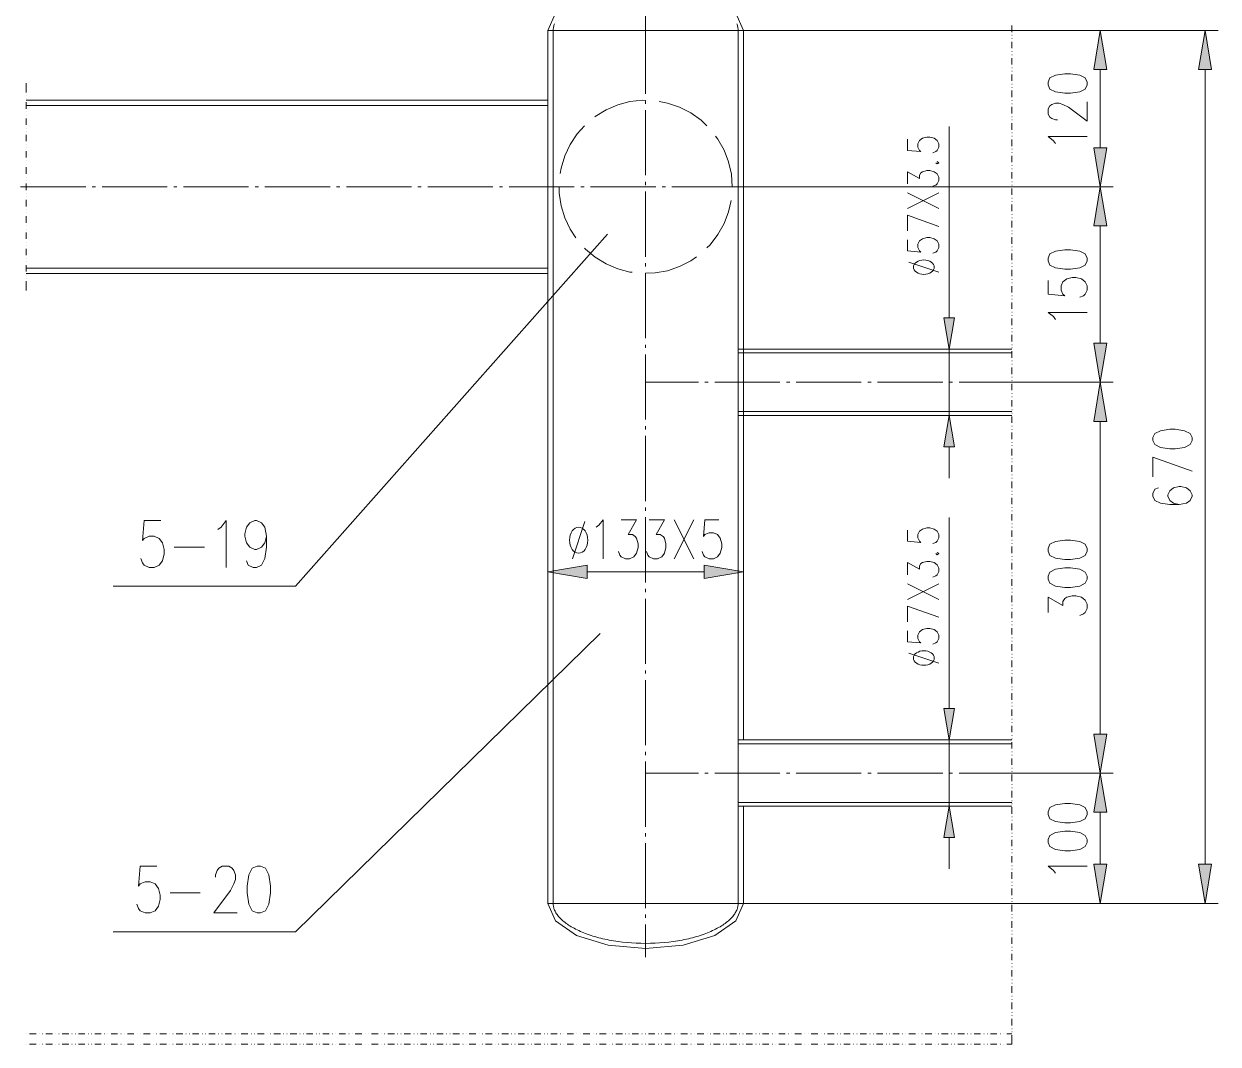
# Model space of a CAD drawing. Header units: millimetres. Extents: x 0 to 829, y 0 to 586.
# Drawn here: x 677.6 to 768, y 449.8 to 527 of the extents above; entities that cross this region are included whole.
import ezdxf

# ---------------------------------------------------------------- set-up
doc = ezdxf.new("R2010")
doc.units = ezdxf.units.MM

msp = doc.modelspace()

# ---------------------------------------------------------------- hatches: boundary and pattern name
h = msp.add_hatch(color=0)
h.dxf.hatch_style = 2
h.paths.add_polyline_path([(758.613333, 523.553972), (759.103694, 526.51025), (759.597583, 523.553972)])
h = msp.add_hatch(color=0)
h.dxf.hatch_style = 2
h.paths.add_polyline_path([(766.550833, 523.553972), (767.041194, 526.51025), (767.535083, 523.553972)])
h = msp.add_hatch(color=0)
h.dxf.hatch_style = 2
h.paths.add_polyline_path([(758.613333, 517.637889), (759.103694, 514.678083), (759.597583, 517.637889)])
h = msp.add_hatch(color=0)
h.dxf.hatch_style = 2
h.paths.add_polyline_path([(758.613333, 511.721806), (759.103694, 514.678083), (759.597583, 511.721806)])
h = msp.add_hatch(color=0)
h.dxf.hatch_style = 2
h.paths.add_polyline_path([(747.282111, 504.772083), (747.677222, 502.404944), (748.072333, 504.772083)])
h = msp.add_hatch(color=0)
h.dxf.hatch_style = 2
h.paths.add_polyline_path([(758.613333, 502.849444), (759.103694, 499.889639), (759.597583, 502.849444)])
h = msp.add_hatch(color=0)
h.dxf.hatch_style = 2
h.paths.add_polyline_path([(758.613333, 496.933361), (759.103694, 499.889639), (759.597583, 496.933361)])
h = msp.add_hatch(color=0)
h.dxf.hatch_style = 2
h.paths.add_polyline_path([(747.282111, 495.010722), (747.677222, 497.377861), (748.072333, 495.010722)])
h = msp.add_hatch(color=0)
h.dxf.hatch_style = 2
h.paths.add_polyline_path([(720.269917, 486.039583), (717.310111, 485.545694), (720.269917, 485.051806)])
h = msp.add_hatch(color=0)
h.dxf.hatch_style = 2
h.paths.add_polyline_path([(729.142278, 486.039583), (732.098556, 485.545694), (729.142278, 485.051806)])
h = msp.add_hatch(color=0)
h.dxf.hatch_style = 2
h.paths.add_polyline_path([(747.282111, 475.195194), (747.677222, 472.828056), (748.072333, 475.195194)])
h = msp.add_hatch(color=0)
h.dxf.hatch_style = 2
h.paths.add_polyline_path([(758.613333, 473.272556), (759.103694, 470.31275), (759.597583, 473.272556)])
h = msp.add_hatch(color=0)
h.dxf.hatch_style = 2
h.paths.add_polyline_path([(758.613333, 467.356472), (759.103694, 470.31275), (759.597583, 467.356472)])
h = msp.add_hatch(color=0)
h.dxf.hatch_style = 2
h.paths.add_polyline_path([(747.282111, 465.433833), (747.677222, 467.800972), (748.072333, 465.433833)])
h = msp.add_hatch(color=0)
h.dxf.hatch_style = 2
h.paths.add_polyline_path([(758.613333, 463.412417), (759.103694, 460.452611), (759.597583, 463.412417)])
h = msp.add_hatch(color=0)
h.dxf.hatch_style = 2
h.paths.add_polyline_path([(766.550833, 463.412417), (767.041194, 460.452611), (767.535083, 463.412417)])

# ---------------------------------------------------------------- linework, layer by layer
at = {"color": 0, "lineweight": 0}
for points in [[(724.704333, 526.51025), (724.704333, 540.190972)], [(732.098556, 526.51025), (731.537639, 527.819056), (729.9325, 528.930306), (727.533611, 529.671139), (724.704333, 529.932194), (721.875056, 529.671139), (719.476167, 528.930306), (717.874556, 527.819056), (717.310111, 526.51025)], [(717.814583, 527.021778), (717.789889, 526.958278), (717.765194, 526.89125), (717.747556, 526.82775), (717.733444, 526.76425), (717.719333, 526.70075), (717.712278, 526.63725), (717.705222, 526.57375), (717.705222, 526.51025)], [(731.706972, 526.51025), (731.703444, 526.57375), (731.699917, 526.63725), (731.689333, 526.70075), (731.67875, 526.76425), (731.664639, 526.82775), (731.643472, 526.89125), (731.622306, 526.958278), (731.594083, 527.021778)], [(717.310111, 526.51025), (732.098556, 526.51025)], [(717.310111, 526.51025), (717.310111, 460.452611)], [(717.705222, 526.51025), (717.705222, 460.452611)], [(724.704333, 526.644306), (724.704333, 521.716)], [(731.706972, 526.51025), (731.706972, 460.452611)], [(732.098556, 526.51025), (768.028972, 526.51025)], [(732.098556, 526.51025), (732.098556, 502.404944)], [(732.098556, 526.51025), (760.091472, 526.51025)], [(752.418556, 526.89125), (752.418556, 526.397361)], [(752.418556, 526.150417), (752.436194, 526.150417)], [(752.418556, 525.903472), (752.436194, 525.903472)], [(752.418556, 525.656528), (752.418556, 525.166167)], [(752.418556, 524.919222), (752.436194, 524.919222)], [(752.418556, 524.672278), (752.436194, 524.672278)], [(752.418556, 524.425333), (752.418556, 523.931444)], [(752.418556, 523.6845), (752.436194, 523.6845)], [(752.418556, 523.437556), (752.436194, 523.437556)], [(759.103694, 517.637889), (759.103694, 523.553972)], [(767.041194, 523.553972), (767.041194, 463.412417)], [(677.809583, 522.516806), (677.809583, 521.828889)], [(752.418556, 523.194139), (752.418556, 522.70025)], [(752.418556, 522.453306), (752.436194, 522.453306)], [(677.809583, 521.581944), (677.827222, 521.581944)], [(752.418556, 522.206361), (752.436194, 522.206361)], [(752.418556, 521.959417), (752.418556, 521.465528)], [(677.809583, 521.335), (677.827222, 521.335)], [(677.809583, 521.236222), (717.310111, 521.236222)], [(677.809583, 521.088056), (677.809583, 520.594167)], [(677.809583, 520.841111), (717.310111, 520.841111)], [(724.704333, 521.222111), (724.464444, 521.232694), (723.515472, 521.126861), (722.587667, 520.883444), (721.705722, 520.5095), (720.890806, 520.012083), (720.852, 519.980333)], [(724.704333, 521.222111), (724.704333, 520.975167)], [(729.32925, 519.303), (728.898861, 519.719278), (728.119222, 520.276667), (727.269028, 520.714111), (726.362389, 521.021028), (725.727389, 521.140972)], [(752.418556, 521.222111), (752.436194, 521.222111)], [(752.418556, 520.975167), (752.436194, 520.975167)], [(752.418556, 520.728222), (752.418556, 520.234333)], [(755.865194, 519.751028), (755.724083, 519.751028), (755.441861, 519.856861), (755.304278, 519.962694), (755.163167, 520.170833), (755.163167, 520.594167), (755.304278, 520.805833), (755.441861, 520.911667), (755.724083, 521.0175), (756.006306, 521.0175), (756.288528, 520.911667), (756.711861, 520.7), (758.119444, 519.645194), (758.119444, 521.123333)], [(677.809583, 520.347222), (677.827222, 520.347222)], [(677.809583, 520.103806), (677.827222, 520.103806)], [(677.809583, 519.856861), (677.809583, 519.362972)], [(724.704333, 520.481278), (724.704333, 515.552972)], [(752.418556, 519.987389), (752.436194, 519.987389)], [(752.418556, 519.740444), (752.436194, 519.740444)], [(677.809583, 519.116028), (677.827222, 519.116028)], [(677.809583, 518.869083), (677.827222, 518.869083)], [(720.075889, 519.310056), (719.514972, 518.685639), (718.989333, 517.888361), (718.580111, 517.020528), (718.304944, 516.106833), (718.244972, 515.701139)], [(747.677222, 504.772083), (747.677222, 519.235972)], [(752.418556, 519.497028), (752.418556, 519.003139)], [(677.809583, 518.622139), (677.809583, 518.131778)], [(677.809583, 517.884833), (677.827222, 517.884833)], [(731.262472, 514.678083), (731.191917, 515.634111), (730.983778, 516.568972), (730.641583, 517.4615), (730.172389, 518.297583), (729.996, 518.523361)], [(744.519861, 518.276417), (744.519861, 517.433278), (745.535861, 517.348611), (745.422972, 517.433278), (745.310083, 517.687278), (745.310083, 517.941278), (745.422972, 518.195278), (745.64875, 518.361083), (745.987417, 518.44575), (746.213194, 518.44575), (746.548333, 518.361083), (746.774111, 518.195278), (746.887, 517.941278), (746.887, 517.687278), (746.774111, 517.433278), (746.661222, 517.348611), (746.435444, 517.263944)], [(752.418556, 518.756194), (752.436194, 518.756194)], [(752.418556, 518.50925), (752.436194, 518.50925)], [(752.418556, 518.262306), (752.418556, 517.768417)], [(755.724083, 517.955389), (755.582972, 518.167056), (755.163167, 518.481028), (758.119444, 518.481028)], [(677.809583, 517.637889), (677.827222, 517.637889)], [(677.809583, 517.390944), (677.809583, 516.897056)], [(752.418556, 517.525), (752.436194, 517.525)], [(752.418556, 517.278056), (752.436194, 517.278056)], [(752.418556, 517.031111), (752.418556, 516.537222)], [(677.809583, 516.650111), (677.827222, 516.650111)], [(677.809583, 516.406694), (677.827222, 516.406694)], [(677.809583, 516.15975), (677.809583, 515.665861)], [(746.661222, 516.501944), (746.774111, 516.417278), (746.887, 516.501944), (746.774111, 516.586611)], [(752.418556, 516.290278), (752.436194, 516.290278)], [(677.809583, 515.418917), (677.827222, 515.418917)], [(677.809583, 515.171972), (677.827222, 515.171972)], [(744.519861, 514.896806), (744.519861, 515.828139), (745.422972, 515.320139), (745.422972, 515.574139), (745.535861, 515.743472), (745.64875, 515.828139), (745.987417, 515.912806), (746.213194, 515.912806), (746.548333, 515.828139), (746.774111, 515.658806), (746.887, 515.404806), (746.887, 515.150806), (746.774111, 514.896806), (746.661222, 514.812139), (746.435444, 514.727472)], [(752.418556, 516.043333), (752.436194, 516.043333)], [(752.418556, 515.799917), (752.418556, 515.306028)], [(677.403889, 514.678083), (682.332194, 514.678083)], [(677.809583, 514.925028), (677.809583, 514.434667)], [(682.826083, 514.678083), (683.073028, 514.678083)], [(683.566917, 514.678083), (688.495222, 514.678083)], [(688.989111, 514.678083), (689.236056, 514.678083)], [(689.726417, 514.678083), (694.65825, 514.678083)], [(695.148611, 514.678083), (695.395556, 514.678083)], [(695.889444, 514.678083), (700.81775, 514.678083)], [(701.311639, 514.678083), (701.558583, 514.678083)], [(702.052472, 514.678083), (706.980778, 514.678083)], [(707.474667, 514.678083), (707.721611, 514.678083)], [(708.211972, 514.678083), (713.143806, 514.678083)], [(713.634167, 514.678083), (713.881111, 514.678083)], [(714.375, 514.678083), (719.303306, 514.678083)], [(718.167361, 514.678083), (718.167361, 514.201833), (718.304944, 513.252861), (718.580111, 512.339167), (718.989333, 511.471333), (719.409139, 510.832806)], [(719.797194, 514.678083), (720.044139, 514.678083)], [(720.538028, 514.678083), (725.466333, 514.678083)], [(724.704333, 515.059083), (724.704333, 514.812139)], [(724.704333, 514.321778), (724.704333, 509.389944)], [(725.960222, 514.678083), (726.207167, 514.678083)], [(726.697528, 514.678083), (732.098556, 514.678083)], [(732.098556, 514.678083), (760.091472, 514.678083)], [(732.098556, 514.678083), (760.091472, 514.678083)], [(752.418556, 515.059083), (752.436194, 515.059083)], [(752.418556, 514.812139), (752.436194, 514.812139)], [(752.418556, 514.565194), (752.418556, 514.071306)], [(677.809583, 514.187722), (677.827222, 514.187722)], [(677.809583, 513.940778), (677.827222, 513.940778)], [(677.809583, 513.693833), (677.809583, 513.199944)], [(729.32925, 510.056694), (729.586778, 510.303639), (730.172389, 511.062111), (730.641583, 511.898194), (730.983778, 512.790722), (731.177806, 513.655028)], [(746.887, 513.037667), (744.519861, 514.223)], [(744.519861, 513.037667), (746.887, 514.223)], [(752.418556, 513.827889), (752.436194, 513.827889)], [(752.418556, 513.580944), (752.436194, 513.580944)], [(677.809583, 512.953), (677.827222, 512.953)], [(677.809583, 512.706056), (677.827222, 512.706056)], [(677.809583, 512.462639), (677.809583, 511.96875)], [(744.519861, 511.347861), (744.519861, 512.533194), (746.887, 511.686528)], [(752.418556, 513.334), (752.418556, 512.840111)], [(752.418556, 512.593167), (752.436194, 512.593167)], [(677.809583, 511.721806), (677.827222, 511.721806)], [(752.418556, 512.346222), (752.436194, 512.346222)], [(752.418556, 512.102806), (752.418556, 511.608917)], [(759.103694, 511.721806), (759.103694, 502.849444)], [(677.809583, 511.474861), (677.827222, 511.474861)], [(677.809583, 511.227917), (677.809583, 510.737556)], [(721.818611, 511.093861), (698.207194, 484.452083)], [(744.519861, 510.674056), (744.519861, 509.827389), (745.535861, 509.742722), (745.422972, 509.827389), (745.310083, 510.081389), (745.310083, 510.335389), (745.422972, 510.589389), (745.64875, 510.758722), (745.987417, 510.839861), (746.213194, 510.839861), (746.548333, 510.758722), (746.774111, 510.589389), (746.887, 510.335389), (746.887, 510.081389), (746.774111, 509.827389), (746.661222, 509.742722), (746.435444, 509.658056)], [(752.418556, 511.361972), (752.436194, 511.361972)], [(752.418556, 511.115028), (752.436194, 511.115028)], [(752.418556, 510.868083), (752.418556, 510.374194)], [(677.809583, 510.490611), (677.827222, 510.490611)], [(677.809583, 510.243667), (677.827222, 510.243667)], [(677.809583, 509.996722), (677.809583, 509.502833)], [(720.075889, 510.049639), (720.1535, 509.957917), (720.890806, 509.347611), (721.705722, 508.850194), (722.587667, 508.472722), (723.515472, 508.232833), (723.681278, 508.215194)], [(752.418556, 510.130778), (752.436194, 510.130778)], [(752.418556, 509.883833), (752.436194, 509.883833)], [(677.809583, 509.255889), (677.827222, 509.255889)], [(677.809583, 509.008944), (677.827222, 509.008944)], [(724.704333, 508.137583), (725.424, 508.162278), (726.362389, 508.335139), (727.269028, 508.645583), (728.119222, 509.083028), (728.549611, 509.389944)], [(724.704333, 508.899583), (724.704333, 508.652639)], [(744.63275, 508.980722), (746.887, 508.22225)], [(752.418556, 509.636889), (752.418556, 509.143)], [(752.418556, 508.896056), (752.436194, 508.896056)], [(677.809583, 508.765528), (677.809583, 508.271639)], [(677.809583, 508.518583), (717.310111, 508.518583)], [(677.809583, 508.123472), (717.310111, 508.123472)], [(677.809583, 508.024694), (677.827222, 508.024694)], [(724.704333, 508.15875), (724.704333, 503.230444)], [(752.418556, 508.649111), (752.436194, 508.649111)], [(752.418556, 508.402167), (752.418556, 507.911806)], [(677.809583, 507.77775), (677.827222, 507.77775)], [(677.809583, 507.530806), (677.809583, 506.842889)], [(752.418556, 507.664861), (752.436194, 507.664861)], [(752.418556, 507.417917), (752.436194, 507.417917)], [(752.418556, 507.170972), (752.418556, 506.677083)], [(755.163167, 507.601361), (755.163167, 506.546556), (756.429639, 506.440722), (756.288528, 506.546556), (756.147417, 506.864056), (756.147417, 507.178028), (756.288528, 507.495528), (756.57075, 507.707194), (756.994083, 507.813028), (757.272778, 507.813028), (757.696111, 507.707194), (757.978333, 507.495528), (758.119444, 507.178028), (758.119444, 506.864056), (757.978333, 506.546556), (757.837222, 506.440722), (757.555, 506.334889)], [(752.418556, 506.433667), (752.436194, 506.433667)], [(752.418556, 506.186722), (752.436194, 506.186722)], [(752.418556, 505.939778), (752.418556, 505.445889)], [(752.418556, 505.198944), (752.436194, 505.198944)], [(752.418556, 504.952), (752.436194, 504.952)], [(752.418556, 504.705056), (752.418556, 504.214694)], [(755.724083, 504.645083), (755.582972, 504.85675), (755.163167, 505.17425), (758.119444, 505.17425)], [(752.418556, 503.96775), (752.436194, 503.96775)], [(752.418556, 503.720806), (752.436194, 503.720806)], [(752.418556, 503.473861), (752.418556, 502.979972)], [(724.704333, 502.736556), (724.704333, 502.489611)], [(752.418556, 502.736556), (752.436194, 502.736556)], [(724.704333, 501.995722), (724.704333, 497.067417)], [(731.706972, 502.404944), (752.418556, 502.404944)], [(731.706972, 502.108611), (752.418556, 502.108611)], [(732.098556, 497.377861), (732.098556, 502.404944)], [(732.098556, 497.377861), (732.098556, 502.404944)], [(740.716917, 502.404944), (748.463917, 502.404944)], [(747.677222, 497.377861), (747.677222, 502.404944)], [(752.418556, 502.489611), (752.436194, 502.489611)], [(752.418556, 502.242667), (752.418556, 501.748778)], [(752.418556, 501.501833), (752.436194, 501.501833)], [(752.418556, 501.254889), (752.436194, 501.254889)], [(752.418556, 501.007944), (752.418556, 500.517583)], [(724.704333, 499.889639), (728.704833, 499.889639)], [(729.195194, 499.889639), (729.442139, 499.889639)], [(729.936028, 499.889639), (734.864333, 499.889639)], [(735.358222, 499.889639), (735.605167, 499.889639)], [(736.099056, 499.889639), (741.027361, 499.889639)], [(741.52125, 499.889639), (741.768194, 499.889639)], [(742.258556, 499.889639), (747.190389, 499.889639)], [(747.68075, 499.889639), (747.927694, 499.889639)], [(748.421583, 499.889639), (752.418556, 499.889639)], [(752.418556, 500.270639), (752.436194, 500.270639)], [(752.418556, 500.023694), (752.436194, 500.023694)], [(752.418556, 499.889639), (760.091472, 499.889639)], [(752.418556, 499.889639), (760.091472, 499.889639)], [(752.418556, 499.77675), (752.418556, 499.282861)], [(752.418556, 499.039444), (752.436194, 499.039444)], [(752.418556, 498.7925), (752.436194, 498.7925)], [(752.418556, 498.545556), (752.418556, 498.051667)], [(731.706972, 497.674194), (752.418556, 497.674194)], [(731.706972, 497.377861), (752.418556, 497.377861)], [(732.098556, 497.377861), (732.098556, 472.828056)], [(740.716917, 497.377861), (748.463917, 497.377861)], [(752.418556, 497.804722), (752.436194, 497.804722)], [(752.418556, 497.557778), (752.436194, 497.557778)], [(752.418556, 497.310833), (752.418556, 496.820472)], [(724.704333, 496.573528), (724.704333, 496.326583)], [(752.418556, 496.573528), (752.436194, 496.573528)], [(752.418556, 496.326583), (752.436194, 496.326583)], [(759.103694, 473.272556), (759.103694, 496.933361)], [(724.704333, 495.836222), (724.704333, 490.904389)], [(752.418556, 496.079639), (752.418556, 495.58575)], [(752.418556, 495.338806), (752.436194, 495.338806)], [(747.677222, 495.010722), (747.677222, 492.643583)], [(752.418556, 495.095389), (752.436194, 495.095389)], [(752.418556, 494.848444), (752.418556, 494.354556)], [(752.418556, 494.107611), (752.436194, 494.107611)], [(752.418556, 493.860667), (752.436194, 493.860667)], [(752.418556, 493.613722), (752.418556, 493.123361)], [(763.100667, 492.742361), (763.100667, 494.2205), (766.056944, 493.165694)], [(752.418556, 492.876417), (752.436194, 492.876417)], [(752.418556, 492.629472), (752.436194, 492.629472)], [(752.418556, 492.382528), (752.418556, 491.888639)], [(763.520472, 491.899222), (763.241778, 491.793389), (763.100667, 491.475889), (763.100667, 491.264222), (763.241778, 490.946722), (763.661583, 490.735056), (764.367139, 490.629222), (765.072694, 490.629222), (765.633611, 490.735056), (765.915833, 490.946722), (766.056944, 491.264222), (766.056944, 491.370056), (765.915833, 491.687556), (765.633611, 491.899222), (765.210278, 492.005056), (765.072694, 492.005056), (764.649361, 491.899222), (764.367139, 491.687556), (764.226028, 491.370056), (764.226028, 491.264222), (764.367139, 490.946722), (764.649361, 490.735056), (765.072694, 490.629222)], [(752.418556, 491.641694), (752.436194, 491.641694)], [(752.418556, 491.398278), (752.436194, 491.398278)], [(752.418556, 491.151333), (752.418556, 490.657444)], [(717.310111, 490.011861), (717.310111, 484.561444)], [(724.704333, 490.414028), (724.704333, 490.167083)], [(752.418556, 490.4105), (752.436194, 490.4105)], [(752.418556, 490.163556), (752.436194, 490.163556)], [(752.418556, 489.916611), (752.418556, 489.42625)], [(688.0225, 489.429778), (686.7525, 489.429778), (686.629028, 487.909306), (686.7525, 488.078639), (687.1335, 488.247972), (687.5145, 488.247972), (687.8955, 488.078639), (688.1495, 487.739972), (688.2765, 487.231972), (688.2765, 486.896833), (688.1495, 486.388833), (687.8955, 486.050167), (687.5145, 485.880833), (687.1335, 485.880833), (686.7525, 486.050167), (686.629028, 486.2195), (686.502028, 486.558167)], [(692.329917, 488.755972), (692.583917, 488.921778), (692.964917, 489.429778), (692.964917, 485.880833)], [(696.005861, 488.247972), (695.882389, 487.739972), (695.628389, 487.401306), (695.247389, 487.231972), (695.120389, 487.231972), (694.739389, 487.401306), (694.485389, 487.739972), (694.358389, 488.247972), (694.358389, 488.417306), (694.485389, 488.921778), (694.739389, 489.260444), (695.120389, 489.429778), (695.247389, 489.429778), (695.628389, 489.260444), (695.882389, 488.921778), (696.005861, 488.247972), (696.005861, 487.401306), (695.882389, 486.558167), (695.628389, 486.050167), (695.247389, 485.880833), (694.993389, 485.880833), (694.612389, 486.050167), (694.485389, 486.388833)], [(720.111167, 489.348639), (719.158667, 486.529944)], [(720.954306, 488.925306), (721.165972, 489.066417), (721.483472, 489.48975), (721.483472, 486.529944)], [(722.855778, 489.48975), (724.019944, 489.48975), (723.384944, 488.364389), (723.702444, 488.364389), (723.914111, 488.223278), (724.019944, 488.082167), (724.125778, 487.658833), (724.125778, 487.376611), (724.019944, 486.953278), (723.808278, 486.671056), (723.490778, 486.529944), (723.173278, 486.529944), (722.855778, 486.671056), (722.749944, 486.812167), (722.644111, 487.094389)], [(724.704333, 489.673194), (724.704333, 484.744889)], [(724.968917, 489.48975), (726.129556, 489.48975), (725.498083, 488.364389), (725.815583, 488.364389), (726.02725, 488.223278), (726.129556, 488.082167), (726.235389, 487.658833), (726.235389, 487.376611), (726.129556, 486.953278), (725.921417, 486.671056), (725.603917, 486.529944), (725.286417, 486.529944), (724.968917, 486.671056), (724.863083, 486.812167), (724.75725, 487.094389)], [(726.870389, 486.529944), (728.348528, 489.48975)], [(726.870389, 489.48975), (728.348528, 486.529944)], [(730.25, 489.48975), (729.195194, 489.48975), (729.089361, 488.223278), (729.195194, 488.364389), (729.512694, 488.501972), (729.830194, 488.501972), (730.144167, 488.364389), (730.355833, 488.082167), (730.461667, 487.658833), (730.461667, 487.376611), (730.355833, 486.953278), (730.144167, 486.671056), (729.830194, 486.529944), (729.512694, 486.529944), (729.195194, 486.671056), (729.089361, 486.812167), (728.983528, 487.094389)], [(747.677222, 475.195194), (747.677222, 489.659083)], [(752.418556, 489.179306), (752.436194, 489.179306)], [(732.098556, 488.304417), (732.098556, 484.561444)], [(744.519861, 488.699528), (744.519861, 487.856389), (745.535861, 487.771722), (745.422972, 487.856389), (745.310083, 488.110389), (745.310083, 488.364389), (745.422972, 488.614861), (745.64875, 488.784194), (745.987417, 488.868861), (746.213194, 488.868861), (746.548333, 488.784194), (746.774111, 488.614861), (746.887, 488.364389), (746.887, 488.110389), (746.774111, 487.856389), (746.661222, 487.771722), (746.435444, 487.687056)], [(752.418556, 488.932361), (752.436194, 488.932361)], [(752.418556, 488.685417), (752.418556, 488.191528)], [(689.034972, 487.401306), (691.317444, 487.401306)], [(752.418556, 487.944583), (752.436194, 487.944583)], [(752.418556, 487.701167), (752.436194, 487.701167)], [(752.418556, 487.454222), (752.418556, 486.960333)], [(744.519861, 485.319917), (744.519861, 486.25125), (745.422972, 485.74325), (745.422972, 485.99725), (745.535861, 486.166583), (745.64875, 486.25125), (745.987417, 486.335917), (746.213194, 486.335917), (746.548333, 486.25125), (746.774111, 486.081917), (746.887, 485.827917), (746.887, 485.573917), (746.774111, 485.319917), (746.661222, 485.23525), (746.435444, 485.150583)], [(746.661222, 486.925056), (746.774111, 486.840389), (746.887, 486.925056), (746.774111, 487.009722)], [(752.418556, 486.713389), (752.436194, 486.713389)], [(752.418556, 486.466444), (752.436194, 486.466444)], [(729.142278, 485.545694), (720.269917, 485.545694)], [(752.418556, 486.2195), (752.418556, 485.729139)], [(752.418556, 485.482194), (752.436194, 485.482194)], [(698.207194, 484.452083), (684.406528, 484.452083)], [(746.887, 483.460778), (744.519861, 484.646111)], [(744.519861, 483.460778), (746.887, 484.646111)], [(752.418556, 485.23525), (752.436194, 485.23525)], [(752.418556, 484.988306), (752.418556, 484.494417)], [(724.704333, 484.251), (724.704333, 484.004056)], [(752.418556, 484.247472), (752.436194, 484.247472)], [(752.418556, 484.004056), (752.436194, 484.004056)], [(752.418556, 483.757111), (752.418556, 483.263222)], [(755.163167, 482.462417), (755.163167, 483.623056), (756.288528, 482.988056), (756.288528, 483.305556), (756.429639, 483.517222), (756.57075, 483.623056), (756.994083, 483.728889), (757.272778, 483.728889), (757.696111, 483.623056), (757.978333, 483.411389), (758.119444, 483.093889), (758.119444, 482.779917), (757.978333, 482.462417), (757.837222, 482.356583), (757.555, 482.25075)], [(724.704333, 483.510167), (724.704333, 478.581861)], [(744.519861, 481.770972), (744.519861, 482.952778), (746.887, 482.109639)], [(752.418556, 483.016278), (752.436194, 483.016278)], [(752.418556, 482.769333), (752.436194, 482.769333)], [(752.418556, 482.522389), (752.418556, 482.032028)], [(752.418556, 481.785083), (752.436194, 481.785083)], [(721.268278, 480.889028), (698.207194, 458.304194)], [(744.519861, 481.093639), (744.519861, 480.2505), (745.535861, 480.165833), (745.422972, 480.2505), (745.310083, 480.5045), (745.310083, 480.7585), (745.422972, 481.008972), (745.64875, 481.178306), (745.987417, 481.262972), (746.213194, 481.262972), (746.548333, 481.178306), (746.774111, 481.008972), (746.887, 480.7585), (746.887, 480.5045), (746.774111, 480.2505), (746.661222, 480.165833), (746.435444, 480.081167)], [(752.418556, 481.538139), (752.436194, 481.538139)], [(752.418556, 481.291194), (752.418556, 480.797306)], [(752.418556, 480.550361), (752.436194, 480.550361)], [(752.418556, 480.306944), (752.436194, 480.306944)], [(752.418556, 480.06), (752.418556, 479.566111)], [(744.63275, 479.403833), (746.887, 478.645361)], [(752.418556, 479.319167), (752.436194, 479.319167)], [(752.418556, 479.072222), (752.436194, 479.072222)], [(752.418556, 478.825278), (752.418556, 478.334917)], [(724.704333, 478.087972), (724.704333, 477.841028)], [(724.704333, 477.350667), (724.704333, 472.418833)], [(752.418556, 478.087972), (752.436194, 478.087972)], [(752.418556, 477.841028), (752.436194, 477.841028)], [(752.418556, 477.594083), (752.418556, 477.100194)], [(752.418556, 476.85325), (752.436194, 476.85325)], [(752.418556, 476.609833), (752.436194, 476.609833)], [(752.418556, 476.362889), (752.418556, 475.869)], [(752.418556, 475.622056), (752.436194, 475.622056)], [(752.418556, 475.375111), (752.436194, 475.375111)], [(752.418556, 475.128167), (752.418556, 474.637806)], [(752.418556, 474.390861), (752.436194, 474.390861)], [(752.418556, 474.143917), (752.436194, 474.143917)], [(752.418556, 473.896972), (752.418556, 473.403083)], [(731.706972, 472.828056), (752.418556, 472.828056)], [(740.716917, 472.828056), (748.463917, 472.828056)], [(747.677222, 467.800972), (747.677222, 472.828056)], [(752.418556, 473.156139), (752.436194, 473.156139)], [(752.418556, 472.912722), (752.436194, 472.912722)], [(724.704333, 471.924944), (724.704333, 471.681528)], [(731.706972, 472.531722), (752.418556, 472.531722)], [(752.418556, 472.665778), (752.418556, 472.171889)], [(752.418556, 471.924944), (752.436194, 471.924944)], [(724.704333, 471.187639), (724.704333, 466.255806)], [(752.418556, 471.678), (752.436194, 471.678)], [(752.418556, 471.431056), (752.418556, 470.940694)], [(724.704333, 470.31275), (728.704833, 470.31275)], [(729.195194, 470.31275), (729.442139, 470.31275)], [(729.936028, 470.31275), (734.864333, 470.31275)], [(735.358222, 470.31275), (735.605167, 470.31275)], [(736.099056, 470.31275), (741.027361, 470.31275)], [(741.52125, 470.31275), (741.768194, 470.31275)], [(742.258556, 470.31275), (747.190389, 470.31275)], [(747.68075, 470.31275), (747.927694, 470.31275)], [(748.421583, 470.31275), (752.418556, 470.31275)], [(752.418556, 470.69375), (752.436194, 470.69375)], [(752.418556, 470.446806), (752.436194, 470.446806)], [(752.418556, 470.31275), (760.091472, 470.31275)], [(752.418556, 470.31275), (760.091472, 470.31275)], [(752.418556, 470.199861), (752.418556, 469.705972)], [(752.418556, 469.459028), (752.436194, 469.459028)], [(752.418556, 469.212083), (752.436194, 469.212083)], [(752.418556, 468.968667), (752.418556, 468.474778)], [(752.418556, 468.227833), (752.436194, 468.227833)], [(731.706972, 468.093778), (752.418556, 468.093778)], [(731.706972, 467.800972), (752.418556, 467.800972)], [(732.098556, 467.800972), (732.098556, 460.452611)], [(740.716917, 467.800972), (748.463917, 467.800972)], [(752.418556, 467.980889), (752.436194, 467.980889)], [(752.418556, 467.733944), (752.418556, 467.243583)], [(759.103694, 467.356472), (759.103694, 463.412417)], [(752.418556, 466.996639), (752.436194, 466.996639)], [(752.418556, 466.749694), (752.436194, 466.749694)], [(752.418556, 466.50275), (752.418556, 466.008861)], [(724.704333, 465.765444), (724.704333, 465.5185)], [(752.418556, 465.761917), (752.436194, 465.761917)], [(752.418556, 465.514972), (752.436194, 465.514972)], [(724.704333, 465.024611), (724.704333, 460.096306)], [(747.677222, 465.433833), (747.677222, 463.066694)], [(752.418556, 465.271556), (752.418556, 464.777667)], [(752.418556, 464.530722), (752.436194, 464.530722)], [(752.418556, 464.283778), (752.436194, 464.283778)], [(752.418556, 464.036833), (752.418556, 463.546472)], [(687.705, 463.281889), (686.438528, 463.281889), (686.311528, 461.761417), (686.438528, 461.927222), (686.816, 462.096556), (687.197, 462.096556), (687.578, 461.927222), (687.832, 461.592083), (687.959, 461.084083), (687.959, 460.745417), (687.832, 460.237417), (687.578, 459.902278), (687.197, 459.732944), (686.816, 459.732944), (686.438528, 459.902278), (686.311528, 460.068083), (686.184528, 460.40675)], [(692.142944, 462.435222), (692.142944, 462.604556), (692.266417, 462.943222), (692.393417, 463.112556), (692.647417, 463.281889), (693.155417, 463.281889), (693.409417, 463.112556), (693.536417, 462.943222), (693.663417, 462.604556), (693.663417, 462.265889), (693.536417, 461.927222), (693.282417, 461.42275), (692.015944, 459.732944), (693.790417, 459.732944)], [(752.418556, 463.299528), (752.436194, 463.299528)], [(752.418556, 463.052583), (752.436194, 463.052583)], [(752.418556, 462.805639), (752.418556, 462.31175)], [(755.724083, 462.742139), (755.582972, 462.953806), (755.163167, 463.271306), (758.119444, 463.271306)], [(752.418556, 462.064806), (752.436194, 462.064806)], [(688.717472, 461.253417), (690.999944, 461.253417)], [(752.418556, 461.817861), (752.436194, 461.817861)], [(752.418556, 461.574444), (752.418556, 461.080556)], [(717.310111, 460.452611), (732.098556, 460.452611)], [(732.098556, 460.452611), (731.537639, 459.143806), (729.9325, 458.036083), (727.533611, 457.29525), (724.704333, 457.034194), (721.875056, 457.29525), (719.476167, 458.036083), (717.874556, 459.143806), (717.310111, 460.452611)], [(731.706972, 460.452611), (731.703444, 460.392639), (731.699917, 460.329139), (731.689333, 460.265639), (731.67875, 460.202139), (731.664639, 460.138639), (731.643472, 460.071611), (731.622306, 460.008111), (731.594083, 459.941083), (731.565861, 459.877583), (731.530583, 459.810556), (731.491778, 459.743528), (731.452972, 459.6765), (731.407111, 459.609472), (731.354194, 459.542444), (731.301278, 459.475417), (731.241306, 459.408389), (731.181333, 459.341361), (731.114306, 459.274333), (731.04375, 459.207306), (730.969667, 459.140278), (730.888528, 459.07325), (730.807389, 459.00975), (730.719194, 458.942722), (730.627472, 458.879222), (730.53575, 458.815722), (730.436972, 458.752222), (730.334667, 458.688722), (730.228833, 458.62875), (730.119472, 458.568778), (730.003056, 458.508806), (729.886639, 458.448833), (729.766694, 458.392389), (729.64675, 458.339472), (729.51975, 458.283028), (729.389222, 458.230111), (729.255167, 458.177194), (729.121111, 458.127806), (728.983528, 458.078417), (728.842417, 458.032556), (728.697778, 457.986694), (728.549611, 457.944361), (728.401444, 457.902028), (728.24975, 457.859694), (728.094528, 457.820889), (727.939306, 457.782083), (727.784083, 457.746806), (727.621806, 457.715056), (727.459528, 457.679778), (727.29725, 457.651556), (727.131444, 457.623333), (726.796306, 457.570417), (726.457639, 457.528083), (726.111917, 457.492806), (725.762667, 457.464583), (725.413417, 457.443417), (725.060639, 457.432833), (724.704333, 457.429306), (724.351556, 457.432833), (723.998778, 457.443417), (723.646, 457.464583), (723.300278, 457.492806), (722.954556, 457.528083), (722.612361, 457.570417), (722.277222, 457.623333), (722.114944, 457.651556), (721.949139, 457.679778), (721.786861, 457.715056), (721.628111, 457.746806), (721.469361, 457.782083), (721.314139, 457.820889), (721.158917, 457.859694), (721.01075, 457.902028), (720.859056, 457.944361), (720.714417, 457.986694), (720.569778, 458.032556), (720.428667, 458.078417), (720.291083, 458.127806), (720.1535, 458.177194), (720.022972, 458.230111), (719.892444, 458.283028), (719.765444, 458.339472), (719.641972, 458.392389), (719.522028, 458.448833), (719.405611, 458.508806), (719.292722, 458.568778), (719.183361, 458.62875), (719.077528, 458.688722), (718.975222, 458.752222), (718.876444, 458.815722), (718.781194, 458.879222), (718.689472, 458.942722), (718.604806, 459.00975), (718.520139, 459.07325), (718.442528, 459.140278), (718.368444, 459.207306), (718.297889, 459.274333), (718.230861, 459.341361), (718.167361, 459.408389), (718.110917, 459.475417), (718.054472, 459.542444), (718.005083, 459.609472), (717.959222, 459.6765), (717.916889, 459.743528), (717.878083, 459.810556), (717.846333, 459.877583), (717.814583, 459.941083), (717.789889, 460.008111), (717.765194, 460.071611), (717.747556, 460.138639), (717.733444, 460.202139), (717.719333, 460.265639), (717.712278, 460.329139), (717.705222, 460.392639), (717.705222, 460.452611)], [(732.098556, 460.452611), (768.028972, 460.452611)], [(732.098556, 460.452611), (760.091472, 460.452611)], [(752.418556, 460.833611), (752.436194, 460.833611)], [(752.418556, 460.586667), (752.436194, 460.586667)], [(752.418556, 460.339722), (752.418556, 459.849361)], [(724.704333, 459.602417), (724.704333, 459.355472)], [(752.418556, 459.602417), (752.436194, 459.602417)], [(752.418556, 459.355472), (752.436194, 459.355472)], [(698.207194, 458.304194), (684.406528, 458.304194)], [(724.704333, 458.861583), (724.704333, 456.395667)], [(752.418556, 459.108528), (752.418556, 458.614639)], [(752.418556, 458.367694), (752.436194, 458.367694)], [(752.418556, 458.12075), (752.436194, 458.12075)], [(752.418556, 457.877333), (752.418556, 457.383444)], [(752.418556, 457.1365), (752.436194, 457.1365)], [(752.418556, 456.889556), (752.436194, 456.889556)], [(752.418556, 456.642611), (752.418556, 456.148722)], [(752.418556, 455.905306), (752.436194, 455.905306)], [(752.418556, 455.658361), (752.436194, 455.658361)], [(752.418556, 455.411417), (752.418556, 454.917528)], [(752.418556, 454.670583), (752.436194, 454.670583)], [(752.418556, 454.423639), (752.436194, 454.423639)], [(752.418556, 454.180222), (752.418556, 453.686333)], [(752.418556, 453.439389), (752.436194, 453.439389)], [(752.418556, 453.192444), (752.436194, 453.192444)], [(752.418556, 452.9455), (752.418556, 452.451611)], [(752.418556, 452.208194), (752.436194, 452.208194)], [(752.418556, 451.96125), (752.436194, 451.96125)], [(752.418556, 451.714306), (752.418556, 451.220417)], [(677.837806, 450.596), (677.855444, 450.596)], [(678.08475, 450.596), (678.575111, 450.596)], [(678.822056, 450.596), (678.839694, 450.596)], [(679.069, 450.596), (679.086639, 450.596)], [(679.315944, 450.596), (679.809833, 450.596)], [(680.056778, 450.596), (680.074417, 450.596)], [(680.300194, 450.596), (680.317833, 450.596)], [(680.547139, 450.596), (681.041028, 450.596)], [(681.287972, 450.596), (681.305611, 450.596)], [(681.534917, 450.596), (681.552556, 450.596)], [(681.781861, 450.596), (682.272222, 450.596)], [(682.519167, 450.596), (682.536806, 450.596)], [(682.766111, 450.596), (682.78375, 450.596)], [(683.013056, 450.596), (683.506944, 450.596)], [(683.753889, 450.596), (683.771528, 450.596)], [(683.997306, 450.596), (684.014944, 450.596)], [(684.24425, 450.596), (684.738139, 450.596)], [(684.985083, 450.596), (685.002722, 450.596)], [(685.232028, 450.596), (685.249667, 450.596)], [(685.478972, 450.596), (685.969333, 450.596)], [(686.216278, 450.596), (686.233917, 450.596)], [(686.463222, 450.596), (686.480861, 450.596)], [(686.710167, 450.596), (687.204056, 450.596)], [(687.451, 450.596), (687.468639, 450.596)], [(687.694417, 450.596), (687.712056, 450.596)], [(687.941361, 450.596), (688.43525, 450.596)], [(688.682194, 450.596), (688.699833, 450.596)], [(688.929139, 450.596), (688.946778, 450.596)], [(689.176083, 450.596), (689.666444, 450.596)], [(689.913389, 450.596), (689.931028, 450.596)], [(690.160333, 450.596), (690.177972, 450.596)], [(690.407278, 450.596), (690.901167, 450.596)], [(691.148111, 450.596), (691.16575, 450.596)], [(691.391528, 450.596), (691.409167, 450.596)], [(691.638472, 450.596), (692.132361, 450.596)], [(692.379306, 450.596), (692.396944, 450.596)], [(692.62625, 450.596), (692.643889, 450.596)], [(692.873194, 450.596), (693.363556, 450.596)], [(693.6105, 450.596), (693.628139, 450.596)], [(693.857444, 450.596), (693.875083, 450.596)], [(694.104389, 450.596), (694.598278, 450.596)], [(694.845222, 450.596), (694.862861, 450.596)], [(695.088639, 450.596), (695.106278, 450.596)], [(695.335583, 450.596), (695.829472, 450.596)], [(696.076417, 450.596), (696.094056, 450.596)], [(696.323361, 450.596), (696.341, 450.596)], [(696.570306, 450.596), (697.060667, 450.596)], [(697.307611, 450.596), (697.32525, 450.596)], [(697.554556, 450.596), (697.572194, 450.596)], [(697.8015, 450.596), (698.295389, 450.596)], [(698.542333, 450.596), (698.559972, 450.596)], [(698.78575, 450.596), (698.803389, 450.596)], [(699.032694, 450.596), (699.526583, 450.596)], [(699.773528, 450.596), (699.791167, 450.596)], [(700.020472, 450.596), (700.038111, 450.596)], [(700.267417, 450.596), (700.757778, 450.596)], [(701.004722, 450.596), (701.022361, 450.596)], [(701.251667, 450.596), (701.269306, 450.596)], [(701.498611, 450.596), (701.9925, 450.596)], [(702.239444, 450.596), (702.257083, 450.596)], [(702.482861, 450.596), (702.5005, 450.596)], [(702.729806, 450.596), (703.223694, 450.596)], [(703.470639, 450.596), (703.488278, 450.596)], [(703.717583, 450.596), (703.735222, 450.596)], [(703.964528, 450.596), (704.454889, 450.596)], [(704.701833, 450.596), (704.719472, 450.596)], [(704.948778, 450.596), (704.966417, 450.596)], [(705.195722, 450.596), (705.689611, 450.596)], [(705.936556, 450.596), (705.954194, 450.596)], [(706.1835, 450.596), (706.201139, 450.596)], [(706.426917, 450.596), (706.920806, 450.596)], [(707.16775, 450.596), (707.185389, 450.596)], [(707.414694, 450.596), (707.432333, 450.596)], [(707.661639, 450.596), (708.152, 450.596)], [(708.398944, 450.596), (708.416583, 450.596)], [(708.645889, 450.596), (708.663528, 450.596)], [(708.892833, 450.596), (709.386722, 450.596)], [(709.633667, 450.596), (709.651306, 450.596)], [(709.880611, 450.596), (709.89825, 450.596)], [(710.124028, 450.596), (710.617917, 450.596)], [(710.864861, 450.596), (710.8825, 450.596)], [(711.111806, 450.596), (711.129444, 450.596)], [(711.35875, 450.596), (711.849111, 450.596)], [(712.096056, 450.596), (712.113694, 450.596)], [(712.343, 450.596), (712.360639, 450.596)], [(712.589944, 450.596), (713.083833, 450.596)], [(713.330778, 450.596), (713.348417, 450.596)], [(713.577722, 450.596), (713.595361, 450.596)], [(713.821139, 450.596), (714.315028, 450.596)], [(714.561972, 450.596), (714.579611, 450.596)], [(714.808917, 450.596), (714.826556, 450.596)], [(715.055861, 450.596), (715.546222, 450.596)], [(715.793167, 450.596), (715.810806, 450.596)], [(716.040111, 450.596), (716.05775, 450.596)], [(716.287056, 450.596), (716.780944, 450.596)], [(717.027889, 450.596), (717.045528, 450.596)], [(717.274833, 450.596), (717.292472, 450.596)], [(717.51825, 450.596), (718.012139, 450.596)], [(718.259083, 450.596), (718.276722, 450.596)], [(718.506028, 450.596), (718.523667, 450.596)], [(718.752972, 450.596), (719.246861, 450.596)], [(719.490278, 450.596), (719.507917, 450.596)], [(719.737222, 450.596), (719.754861, 450.596)], [(719.984167, 450.596), (720.478056, 450.596)], [(720.725, 450.596), (720.742639, 450.596)], [(720.971944, 450.596), (720.989583, 450.596)], [(721.215361, 450.596), (721.70925, 450.596)], [(721.956194, 450.596), (721.973833, 450.596)], [(722.203139, 450.596), (722.220778, 450.596)], [(722.450083, 450.596), (722.943972, 450.596)], [(723.187389, 450.596), (723.205028, 450.596)], [(723.434333, 450.596), (723.451972, 450.596)], [(723.681278, 450.596), (724.175167, 450.596)], [(724.422111, 450.596), (724.43975, 450.596)], [(724.669056, 450.596), (724.686694, 450.596)], [(724.912472, 450.596), (725.406361, 450.596)], [(725.653306, 450.596), (725.670944, 450.596)], [(725.90025, 450.596), (725.917889, 450.596)], [(726.147194, 450.596), (726.641083, 450.596)], [(726.8845, 450.596), (726.902139, 450.596)], [(727.131444, 450.596), (727.149083, 450.596)], [(727.378389, 450.596), (727.872278, 450.596)], [(728.119222, 450.596), (728.136861, 450.596)], [(728.366167, 450.596), (728.383806, 450.596)], [(728.609583, 450.596), (729.103472, 450.596)], [(729.350417, 450.596), (729.368056, 450.596)], [(729.597361, 450.596), (729.615, 450.596)], [(729.844306, 450.596), (730.338194, 450.596)], [(730.581611, 450.596), (730.59925, 450.596)], [(730.828556, 450.596), (730.846194, 450.596)], [(731.0755, 450.596), (731.569389, 450.596)], [(731.816333, 450.596), (731.833972, 450.596)], [(732.063278, 450.596), (732.080917, 450.596)], [(732.310222, 450.596), (732.800583, 450.596)], [(733.047528, 450.596), (733.065167, 450.596)], [(733.294472, 450.596), (733.312111, 450.596)], [(733.541417, 450.596), (734.035306, 450.596)], [(734.278722, 450.596), (734.296361, 450.596)], [(734.525667, 450.596), (734.543306, 450.596)], [(734.772611, 450.596), (735.2665, 450.596)], [(735.513444, 450.596), (735.531083, 450.596)], [(735.760389, 450.596), (735.778028, 450.596)], [(736.007333, 450.596), (736.497694, 450.596)], [(736.744639, 450.596), (736.762278, 450.596)], [(736.991583, 450.596), (737.009222, 450.596)], [(737.238528, 450.596), (737.732417, 450.596)], [(737.975833, 450.596), (737.993472, 450.596)], [(738.222778, 450.596), (738.240417, 450.596)], [(738.469722, 450.596), (738.963611, 450.596)], [(739.210556, 450.596), (739.228194, 450.596)], [(739.4575, 450.596), (739.475139, 450.596)], [(739.704444, 450.596), (740.194806, 450.596)], [(740.44175, 450.596), (740.459389, 450.596)], [(740.688694, 450.596), (740.706333, 450.596)], [(740.935639, 450.596), (741.429528, 450.596)], [(741.672944, 450.596), (741.690583, 450.596)], [(741.919889, 450.596), (741.937528, 450.596)], [(742.166833, 450.596), (742.660722, 450.596)], [(742.907667, 450.596), (742.925306, 450.596)], [(743.154611, 450.596), (743.17225, 450.596)], [(743.401556, 450.596), (743.891917, 450.596)], [(744.138861, 450.596), (744.1565, 450.596)], [(744.385806, 450.596), (744.403444, 450.596)], [(744.63275, 450.596), (745.126639, 450.596)], [(745.370056, 450.596), (745.387694, 450.596)], [(745.617, 450.596), (745.634639, 450.596)], [(745.863944, 450.596), (746.357833, 450.596)], [(746.604778, 450.596), (746.622417, 450.596)], [(746.851722, 450.596), (746.869361, 450.596)], [(747.098667, 450.596), (747.589028, 450.596)], [(747.835972, 450.596), (747.853611, 450.596)], [(748.082917, 450.596), (748.100556, 450.596)], [(748.329861, 450.596), (748.82375, 450.596)], [(749.070694, 450.596), (749.088333, 450.596)], [(749.314111, 450.596), (749.33175, 450.596)], [(749.561056, 450.596), (750.054944, 450.596)], [(750.301889, 450.596), (750.319528, 450.596)], [(750.548833, 450.596), (750.566472, 450.596)], [(750.795778, 450.596), (751.286139, 450.596)], [(751.533083, 450.596), (751.550722, 450.596)], [(751.780028, 450.596), (751.797667, 450.596)], [(752.026972, 450.596), (752.418556, 450.596)], [(752.418556, 450.973472), (752.436194, 450.973472)], [(752.418556, 450.726528), (752.436194, 450.726528)], [(752.418556, 450.483111), (752.418556, 449.805778)], [(677.837806, 449.805778), (677.855444, 449.805778)], [(678.08475, 449.805778), (678.575111, 449.805778)], [(678.822056, 449.805778), (678.839694, 449.805778)], [(679.069, 449.805778), (679.086639, 449.805778)], [(679.315944, 449.805778), (679.809833, 449.805778)], [(680.056778, 449.805778), (680.074417, 449.805778)], [(680.300194, 449.805778), (680.317833, 449.805778)], [(680.547139, 449.805778), (681.041028, 449.805778)], [(681.287972, 449.805778), (681.305611, 449.805778)], [(681.534917, 449.805778), (681.552556, 449.805778)], [(681.781861, 449.805778), (682.272222, 449.805778)], [(682.519167, 449.805778), (682.536806, 449.805778)], [(682.766111, 449.805778), (682.78375, 449.805778)], [(683.013056, 449.805778), (683.506944, 449.805778)], [(683.753889, 449.805778), (683.771528, 449.805778)], [(683.997306, 449.805778), (684.014944, 449.805778)], [(684.24425, 449.805778), (684.738139, 449.805778)], [(684.985083, 449.805778), (685.002722, 449.805778)], [(685.232028, 449.805778), (685.249667, 449.805778)], [(685.478972, 449.805778), (685.969333, 449.805778)], [(686.216278, 449.805778), (686.233917, 449.805778)], [(686.463222, 449.805778), (686.480861, 449.805778)], [(686.710167, 449.805778), (687.204056, 449.805778)], [(687.451, 449.805778), (687.468639, 449.805778)], [(687.694417, 449.805778), (687.712056, 449.805778)], [(687.941361, 449.805778), (688.43525, 449.805778)], [(688.682194, 449.805778), (688.699833, 449.805778)], [(688.929139, 449.805778), (688.946778, 449.805778)], [(689.176083, 449.805778), (689.666444, 449.805778)], [(689.913389, 449.805778), (689.931028, 449.805778)], [(690.160333, 449.805778), (690.177972, 449.805778)], [(690.407278, 449.805778), (690.901167, 449.805778)], [(691.148111, 449.805778), (691.16575, 449.805778)], [(691.391528, 449.805778), (691.409167, 449.805778)], [(691.638472, 449.805778), (692.132361, 449.805778)], [(692.379306, 449.805778), (692.396944, 449.805778)], [(692.62625, 449.805778), (692.643889, 449.805778)], [(692.873194, 449.805778), (693.363556, 449.805778)], [(693.6105, 449.805778), (693.628139, 449.805778)], [(693.857444, 449.805778), (693.875083, 449.805778)], [(694.104389, 449.805778), (694.598278, 449.805778)], [(694.845222, 449.805778), (694.862861, 449.805778)], [(695.088639, 449.805778), (695.106278, 449.805778)], [(695.335583, 449.805778), (695.829472, 449.805778)], [(696.076417, 449.805778), (696.094056, 449.805778)], [(696.323361, 449.805778), (696.341, 449.805778)], [(696.570306, 449.805778), (697.060667, 449.805778)], [(697.307611, 449.805778), (697.32525, 449.805778)], [(697.554556, 449.805778), (697.572194, 449.805778)], [(697.8015, 449.805778), (698.295389, 449.805778)], [(698.542333, 449.805778), (698.559972, 449.805778)], [(698.78575, 449.805778), (698.803389, 449.805778)], [(699.032694, 449.805778), (699.526583, 449.805778)], [(699.773528, 449.805778), (699.791167, 449.805778)], [(700.020472, 449.805778), (700.038111, 449.805778)], [(700.267417, 449.805778), (700.757778, 449.805778)], [(701.004722, 449.805778), (701.022361, 449.805778)], [(701.251667, 449.805778), (701.269306, 449.805778)], [(701.498611, 449.805778), (701.9925, 449.805778)], [(702.239444, 449.805778), (702.257083, 449.805778)], [(702.482861, 449.805778), (702.5005, 449.805778)], [(702.729806, 449.805778), (703.223694, 449.805778)], [(703.470639, 449.805778), (703.488278, 449.805778)], [(703.717583, 449.805778), (703.735222, 449.805778)], [(703.964528, 449.805778), (704.454889, 449.805778)], [(704.701833, 449.805778), (704.719472, 449.805778)], [(704.948778, 449.805778), (704.966417, 449.805778)], [(705.195722, 449.805778), (705.689611, 449.805778)], [(705.936556, 449.805778), (705.954194, 449.805778)], [(706.1835, 449.805778), (706.201139, 449.805778)], [(706.426917, 449.805778), (706.920806, 449.805778)], [(707.16775, 449.805778), (707.185389, 449.805778)], [(707.414694, 449.805778), (707.432333, 449.805778)], [(707.661639, 449.805778), (708.152, 449.805778)], [(708.398944, 449.805778), (708.416583, 449.805778)], [(708.645889, 449.805778), (708.663528, 449.805778)], [(708.892833, 449.805778), (709.386722, 449.805778)], [(709.633667, 449.805778), (709.651306, 449.805778)], [(709.880611, 449.805778), (709.89825, 449.805778)], [(710.124028, 449.805778), (710.617917, 449.805778)], [(710.864861, 449.805778), (710.8825, 449.805778)], [(711.111806, 449.805778), (711.129444, 449.805778)], [(711.35875, 449.805778), (711.849111, 449.805778)], [(712.096056, 449.805778), (712.113694, 449.805778)], [(712.343, 449.805778), (712.360639, 449.805778)], [(712.589944, 449.805778), (713.083833, 449.805778)], [(713.330778, 449.805778), (713.348417, 449.805778)], [(713.577722, 449.805778), (713.595361, 449.805778)], [(713.821139, 449.805778), (714.315028, 449.805778)], [(714.561972, 449.805778), (714.579611, 449.805778)], [(714.808917, 449.805778), (714.826556, 449.805778)], [(715.055861, 449.805778), (715.546222, 449.805778)], [(715.793167, 449.805778), (715.810806, 449.805778)], [(716.040111, 449.805778), (716.05775, 449.805778)], [(716.287056, 449.805778), (716.780944, 449.805778)], [(717.027889, 449.805778), (717.045528, 449.805778)], [(717.274833, 449.805778), (717.292472, 449.805778)], [(717.51825, 449.805778), (718.012139, 449.805778)], [(718.259083, 449.805778), (718.276722, 449.805778)], [(718.506028, 449.805778), (718.523667, 449.805778)], [(718.752972, 449.805778), (719.246861, 449.805778)], [(719.490278, 449.805778), (719.507917, 449.805778)], [(719.737222, 449.805778), (719.754861, 449.805778)], [(719.984167, 449.805778), (720.478056, 449.805778)], [(720.725, 449.805778), (720.742639, 449.805778)], [(720.971944, 449.805778), (720.989583, 449.805778)], [(721.215361, 449.805778), (721.70925, 449.805778)], [(721.956194, 449.805778), (721.973833, 449.805778)], [(722.203139, 449.805778), (722.220778, 449.805778)], [(722.450083, 449.805778), (722.943972, 449.805778)], [(723.187389, 449.805778), (723.205028, 449.805778)], [(723.434333, 449.805778), (723.451972, 449.805778)], [(723.681278, 449.805778), (724.175167, 449.805778)], [(724.422111, 449.805778), (724.43975, 449.805778)], [(724.669056, 449.805778), (724.686694, 449.805778)], [(724.912472, 449.805778), (725.406361, 449.805778)], [(725.653306, 449.805778), (725.670944, 449.805778)], [(725.90025, 449.805778), (725.917889, 449.805778)], [(726.147194, 449.805778), (726.641083, 449.805778)], [(726.8845, 449.805778), (726.902139, 449.805778)], [(727.131444, 449.805778), (727.149083, 449.805778)], [(727.378389, 449.805778), (727.872278, 449.805778)], [(728.119222, 449.805778), (728.136861, 449.805778)], [(728.366167, 449.805778), (728.383806, 449.805778)], [(728.609583, 449.805778), (729.103472, 449.805778)], [(729.350417, 449.805778), (729.368056, 449.805778)], [(729.597361, 449.805778), (729.615, 449.805778)], [(729.844306, 449.805778), (730.338194, 449.805778)], [(730.581611, 449.805778), (730.59925, 449.805778)], [(730.828556, 449.805778), (730.846194, 449.805778)], [(731.0755, 449.805778), (731.569389, 449.805778)], [(731.816333, 449.805778), (731.833972, 449.805778)], [(732.063278, 449.805778), (732.080917, 449.805778)], [(732.310222, 449.805778), (732.800583, 449.805778)], [(733.047528, 449.805778), (733.065167, 449.805778)], [(733.294472, 449.805778), (733.312111, 449.805778)], [(733.541417, 449.805778), (734.035306, 449.805778)], [(734.278722, 449.805778), (734.296361, 449.805778)], [(734.525667, 449.805778), (734.543306, 449.805778)], [(734.772611, 449.805778), (735.2665, 449.805778)], [(735.513444, 449.805778), (735.531083, 449.805778)], [(735.760389, 449.805778), (735.778028, 449.805778)], [(736.007333, 449.805778), (736.497694, 449.805778)], [(736.744639, 449.805778), (736.762278, 449.805778)], [(736.991583, 449.805778), (737.009222, 449.805778)], [(737.238528, 449.805778), (737.732417, 449.805778)], [(737.975833, 449.805778), (737.993472, 449.805778)], [(738.222778, 449.805778), (738.240417, 449.805778)], [(738.469722, 449.805778), (738.963611, 449.805778)], [(739.210556, 449.805778), (739.228194, 449.805778)], [(739.4575, 449.805778), (739.475139, 449.805778)], [(739.704444, 449.805778), (740.194806, 449.805778)], [(740.44175, 449.805778), (740.459389, 449.805778)], [(740.688694, 449.805778), (740.706333, 449.805778)], [(740.935639, 449.805778), (741.429528, 449.805778)], [(741.672944, 449.805778), (741.690583, 449.805778)], [(741.919889, 449.805778), (741.937528, 449.805778)], [(742.166833, 449.805778), (742.660722, 449.805778)], [(742.907667, 449.805778), (742.925306, 449.805778)], [(743.154611, 449.805778), (743.17225, 449.805778)], [(743.401556, 449.805778), (743.891917, 449.805778)], [(744.138861, 449.805778), (744.1565, 449.805778)], [(744.385806, 449.805778), (744.403444, 449.805778)], [(744.63275, 449.805778), (745.126639, 449.805778)], [(745.370056, 449.805778), (745.387694, 449.805778)], [(745.617, 449.805778), (745.634639, 449.805778)], [(745.863944, 449.805778), (746.357833, 449.805778)], [(746.604778, 449.805778), (746.622417, 449.805778)], [(746.851722, 449.805778), (746.869361, 449.805778)], [(747.098667, 449.805778), (747.589028, 449.805778)], [(747.835972, 449.805778), (747.853611, 449.805778)], [(748.082917, 449.805778), (748.100556, 449.805778)], [(748.329861, 449.805778), (748.82375, 449.805778)], [(749.070694, 449.805778), (749.088333, 449.805778)], [(749.314111, 449.805778), (749.33175, 449.805778)], [(749.561056, 449.805778), (750.054944, 449.805778)], [(750.301889, 449.805778), (750.319528, 449.805778)], [(750.548833, 449.805778), (750.566472, 449.805778)], [(750.795778, 449.805778), (751.286139, 449.805778)], [(751.533083, 449.805778), (751.550722, 449.805778)], [(751.780028, 449.805778), (751.797667, 449.805778)], [(752.026972, 449.805778), (752.418556, 449.805778)]]:
    msp.add_lwpolyline(points, dxfattribs=at)
for points in [[(758.613333, 523.553972), (759.103694, 526.51025), (759.597583, 523.553972)], [(766.550833, 523.553972), (767.041194, 526.51025), (767.535083, 523.553972)], [(755.163167, 522.389806), (755.304278, 522.072306), (755.724083, 521.864167), (756.429639, 521.758333), (756.852972, 521.758333), (757.555, 521.864167), (757.978333, 522.072306), (758.119444, 522.389806), (758.119444, 522.601472), (757.978333, 522.918972), (757.555, 523.130639), (756.852972, 523.236472), (756.429639, 523.236472), (755.724083, 523.130639), (755.304278, 522.918972), (755.163167, 522.601472)], [(758.613333, 517.637889), (759.103694, 514.678083), (759.597583, 517.637889)], [(758.613333, 511.721806), (759.103694, 514.678083), (759.597583, 511.721806)], [(755.163167, 509.0795), (755.304278, 508.765528), (755.724083, 508.553861), (756.429639, 508.448028), (756.852972, 508.448028), (757.555, 508.553861), (757.978333, 508.765528), (758.119444, 509.0795), (758.119444, 509.291167), (757.978333, 509.608667), (757.555, 509.820333), (756.852972, 509.926167), (756.429639, 509.926167), (755.724083, 509.820333), (755.304278, 509.608667), (755.163167, 509.291167)], [(747.282111, 504.772083), (747.677222, 502.404944), (748.072333, 504.772083)], [(758.613333, 502.849444), (759.103694, 499.889639), (759.597583, 502.849444)], [(758.613333, 496.933361), (759.103694, 499.889639), (759.597583, 496.933361)], [(747.282111, 495.010722), (747.677222, 497.377861), (748.072333, 495.010722)], [(763.100667, 495.4905), (763.241778, 495.173), (763.661583, 494.961333), (764.367139, 494.8555), (764.790472, 494.8555), (765.4925, 494.961333), (765.915833, 495.173), (766.056944, 495.4905), (766.056944, 495.702167), (765.915833, 496.016139), (765.4925, 496.227806), (764.790472, 496.333639), (764.367139, 496.333639), (763.661583, 496.227806), (763.241778, 496.016139), (763.100667, 495.702167)], [(755.163167, 487.1085), (755.304278, 486.791), (755.724083, 486.579333), (756.429639, 486.477028), (756.852972, 486.477028), (757.555, 486.579333), (757.978333, 486.791), (758.119444, 487.1085), (758.119444, 487.320167), (757.978333, 487.637667), (757.555, 487.849333), (756.852972, 487.955167), (756.429639, 487.955167), (755.724083, 487.849333), (755.304278, 487.637667), (755.163167, 487.320167)], [(720.269917, 486.039583), (717.310111, 485.545694), (720.269917, 485.051806)], [(729.142278, 486.039583), (732.098556, 485.545694), (729.142278, 485.051806)], [(755.163167, 484.995361), (755.304278, 484.681389), (755.724083, 484.469722), (756.429639, 484.363889), (756.852972, 484.363889), (757.555, 484.469722), (757.978333, 484.681389), (758.119444, 484.995361), (758.119444, 485.207028), (757.978333, 485.524528), (757.555, 485.736194), (756.852972, 485.842028), (756.429639, 485.842028), (755.724083, 485.736194), (755.304278, 485.524528), (755.163167, 485.207028)], [(747.282111, 475.195194), (747.677222, 472.828056), (748.072333, 475.195194)], [(758.613333, 473.272556), (759.103694, 470.31275), (759.597583, 473.272556)], [(758.613333, 467.356472), (759.103694, 470.31275), (759.597583, 467.356472)], [(747.282111, 465.433833), (747.677222, 467.800972), (748.072333, 465.433833)], [(755.163167, 467.180083), (755.304278, 466.862583), (755.724083, 466.650917), (756.429639, 466.545083), (756.852972, 466.545083), (757.555, 466.650917), (757.978333, 466.862583), (758.119444, 467.180083), (758.119444, 467.39175), (757.978333, 467.70925), (757.555, 467.917389), (756.852972, 468.023222), (756.429639, 468.023222), (755.724083, 467.917389), (755.304278, 467.70925), (755.163167, 467.39175)], [(755.163167, 465.066944), (755.304278, 464.749444), (755.724083, 464.537778), (756.429639, 464.431944), (756.852972, 464.431944), (757.555, 464.537778), (757.978333, 464.749444), (758.119444, 465.066944), (758.119444, 465.278611), (757.978333, 465.596111), (757.555, 465.807778), (756.852972, 465.913611), (756.429639, 465.913611), (755.724083, 465.807778), (755.304278, 465.596111), (755.163167, 465.278611)], [(695.310889, 463.281889), (694.929889, 463.112556), (694.675889, 462.604556), (694.548889, 461.761417), (694.548889, 461.253417), (694.675889, 460.40675), (694.929889, 459.902278), (695.310889, 459.732944), (695.564889, 459.732944), (695.945889, 459.902278), (696.196361, 460.40675), (696.323361, 461.253417), (696.323361, 461.761417), (696.196361, 462.604556), (695.945889, 463.112556), (695.564889, 463.281889)], [(758.613333, 463.412417), (759.103694, 460.452611), (759.597583, 463.412417)], [(766.550833, 463.412417), (767.041194, 460.452611), (767.535083, 463.412417)]]:
    msp.add_lwpolyline(points, close=True, dxfattribs=at)
for centre, major_axis, ratio in [((745.759875, 508.601486), (0.788458, 0), 0.695749), ((719.634917, 487.939292), (0, 0.986014), 0.697674), ((745.759875, 479.024597), (0.788458, 0), 0.695749)]:
    msp.add_ellipse(centre, major_axis=major_axis, ratio=ratio, start_param=0, end_param=6.283185, dxfattribs=at)

doc.saveas('drawing.dxf')
